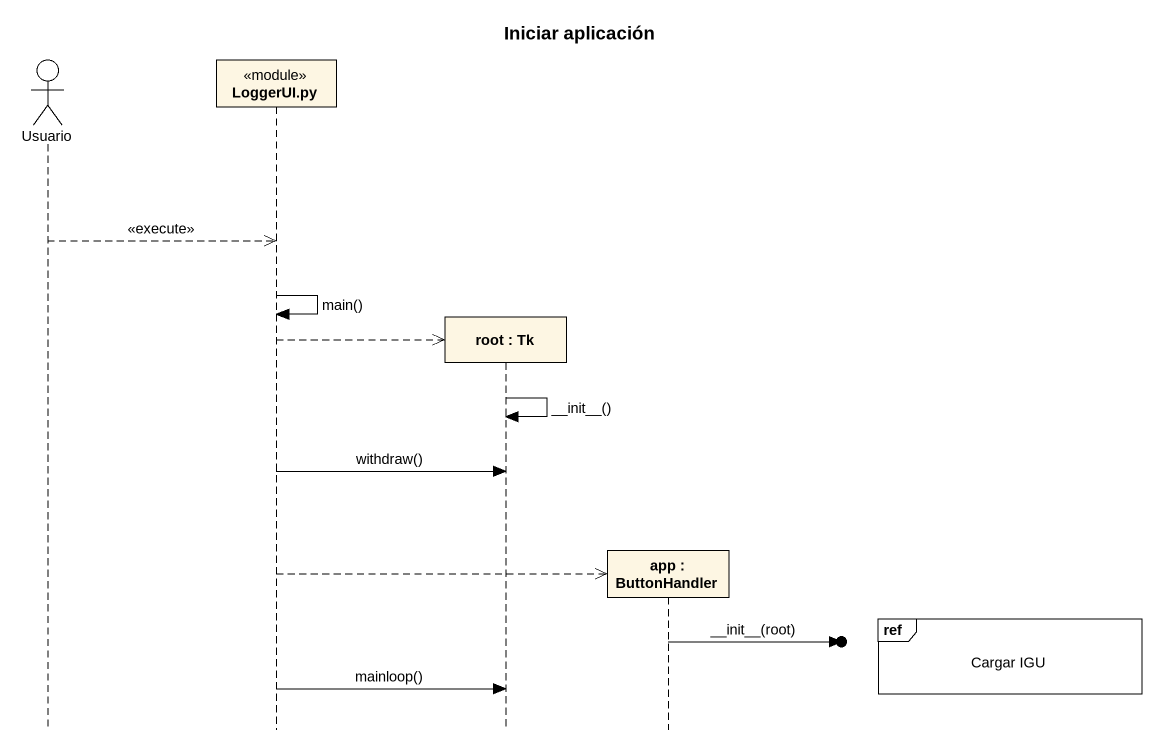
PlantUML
@startuml
title Iniciar aplicación
hide footbox
actor Usuario
participant "LoggerUI.py" as LoggerUI_py <<module>>
participant "root : Tk" as root
participant "app : ButtonHandler" as app

Usuario -->> LoggerUI_py : <<execute>>
LoggerUI_py -> LoggerUI_py : main()
LoggerUI_py -->> root **
root -> root : ~__init~__()
LoggerUI_py -> root : withdraw()
LoggerUI_py -->> app **
ref over app : Cargar IGU
app ->o] : ~__init~__(root)
LoggerUI_py -> root : mainloop()
@enduml
